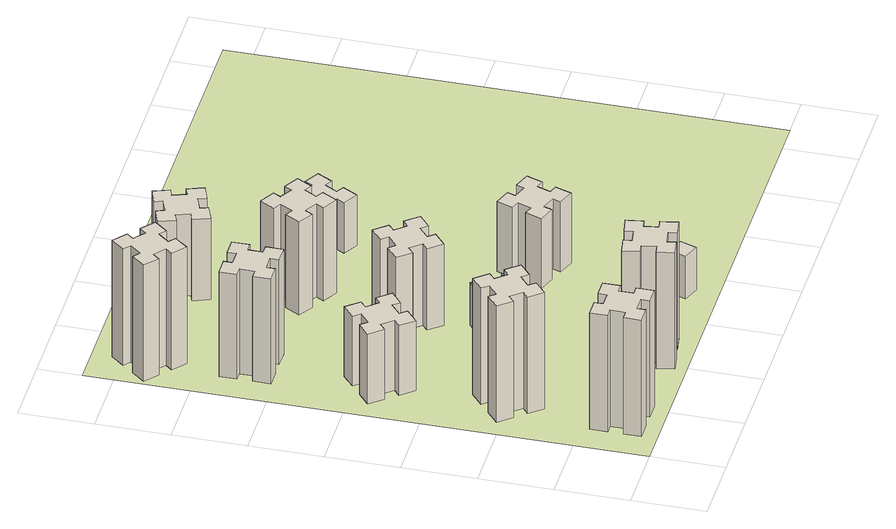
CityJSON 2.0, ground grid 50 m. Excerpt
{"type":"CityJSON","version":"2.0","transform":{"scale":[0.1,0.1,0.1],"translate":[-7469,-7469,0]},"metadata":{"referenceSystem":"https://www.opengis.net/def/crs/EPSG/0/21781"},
"CityObjects":{
"building1":{"type":"Building","attributes":{"class":"1000","function":"1000","usage":"1000","yearOfConstruction":2016,"roofType":"1000","measuredHeight":90,"storeysAboveGround":30,"storeysBelowGround":0},"geometry":[{"type":"Solid","lod":"1","boundaries":[[[[0,1,2,3,4,5,6,7,8,9,10,11,12,13,14,15,16,17,18,19]],[[17,16,20,21]],[[16,15,22,20]],[[15,14,23,22]],[[14,13,24,23]],[[13,12,25,24]],[[12,11,26,25]],[[11,10,27,26]],[[10,9,28,27]],[[9,8,29,28]],[[8,7,30,29]],[[7,6,31,30]],[[6,5,32,31]],[[5,4,33,32]],[[4,3,34,33]],[[3,2,35,34]],[[2,1,36,35]],[[1,0,37,36]],[[0,19,38,37]],[[19,18,39,38]],[[18,17,21,39]],[[24,25,26,27,28,29,30,31,32,33,34,35,36,37,38,39,21,20,22,23]]]]}]},
"building2":{"type":"Building","attributes":{"class":"1000","function":"1000","usage":"1000","yearOfConstruction":2016,"roofType":"1000","measuredHeight":90,"storeysAboveGround":30,"storeysBelowGround":0},"geometry":[{"type":"Solid","lod":"1","boundaries":[[[[40,41,42,43,44,45,46,47,48,49,50,51,52,53,54,55,56,57,58,59]],[[57,56,60,61]],[[56,55,62,60]],[[55,54,63,62]],[[54,53,64,63]],[[53,52,65,64]],[[52,51,66,65]],[[51,50,67,66]],[[50,49,68,67]],[[49,48,69,68]],[[48,47,70,69]],[[47,46,71,70]],[[46,45,72,71]],[[45,44,73,72]],[[44,43,74,73]],[[43,42,75,74]],[[42,41,76,75]],[[41,40,77,76]],[[40,59,78,77]],[[59,58,79,78]],[[58,57,61,79]],[[64,65,66,67,68,69,70,71,72,73,74,75,76,77,78,79,61,60,62,63]]]]}]},
"building3":{"type":"Building","attributes":{"class":"1000","function":"1000","usage":"1000","yearOfConstruction":2016,"roofType":"1000","measuredHeight":54,"storeysAboveGround":30,"storeysBelowGround":0},"geometry":[{"type":"Solid","lod":"1","boundaries":[[[[80,81,82,83,84,85,86,87,88,89,90,91,92,93,94,95,96,97,98,99]],[[97,96,100,101]],[[96,95,102,100]],[[95,94,103,102]],[[94,93,104,103]],[[93,92,105,104]],[[92,91,106,105]],[[91,90,107,106]],[[90,89,108,107]],[[89,88,109,108]],[[88,87,110,109]],[[87,86,111,110]],[[86,85,112,111]],[[85,84,113,112]],[[84,83,114,113]],[[83,82,115,114]],[[82,81,116,115]],[[81,80,117,116]],[[80,99,118,117]],[[99,98,119,118]],[[98,97,101,119]],[[104,105,106,107,108,109,110,111,112,113,114,115,116,117,118,119,101,100,102,103]]]]}]},
"building4":{"type":"Building","attributes":{"class":"1000","function":"1000","usage":"1000","yearOfConstruction":2016,"roofType":"1000","measuredHeight":81,"storeysAboveGround":30,"storeysBelowGround":0},"geometry":[{"type":"Solid","lod":"1","boundaries":[[[[120,121,122,123,124,125,126,127,128,129,130,131,132,133,134,135,136,137,138,139]],[[137,136,140,141]],[[136,135,142,140]],[[135,134,143,142]],[[134,133,144,143]],[[133,132,145,144]],[[132,131,146,145]],[[131,130,147,146]],[[130,129,148,147]],[[129,128,149,148]],[[128,127,150,149]],[[127,126,151,150]],[[126,125,152,151]],[[125,124,153,152]],[[124,123,154,153]],[[123,122,155,154]],[[122,121,156,155]],[[121,120,157,156]],[[120,139,158,157]],[[139,138,159,158]],[[138,137,141,159]],[[144,145,146,147,148,149,150,151,152,153,154,155,156,157,158,159,141,140,142,143]]]]}]},
"building5":{"type":"Building","attributes":{"class":"1000","function":"1000","usage":"1000","yearOfConstruction":2016,"roofType":"1000","measuredHeight":90,"storeysAboveGround":30,"storeysBelowGround":0},"geometry":[{"type":"Solid","lod":"1","boundaries":[[[[160,161,162,163,164,165,166,167,168,169,170,171,172,173,174,175,176,177,178,179]],[[177,176,180,181]],[[176,175,182,180]],[[175,174,183,182]],[[174,173,184,183]],[[173,172,185,184]],[[172,171,186,185]],[[171,170,187,186]],[[170,169,188,187]],[[169,168,189,188]],[[168,167,190,189]],[[167,166,191,190]],[[166,165,192,191]],[[165,164,193,192]],[[164,163,194,193]],[[163,162,195,194]],[[162,161,196,195]],[[161,160,197,196]],[[160,179,198,197]],[[179,178,199,198]],[[178,177,181,199]],[[184,185,186,187,188,189,190,191,192,193,194,195,196,197,198,199,181,180,182,183]]]]}]},
"building6":{"type":"Building","attributes":{"class":"1000","function":"1000","usage":"1000","yearOfConstruction":2016,"roofType":"1000","measuredHeight":90,"storeysAboveGround":30,"storeysBelowGround":0},"geometry":[{"type":"Solid","lod":"1","boundaries":[[[[200,201,202,203,204,205,206,207,208,209,210,211,212,213,214,215,216,217,218,219]],[[217,216,220,221]],[[216,215,222,220]],[[215,214,223,222]],[[214,213,224,223]],[[213,212,225,224]],[[212,211,226,225]],[[211,210,227,226]],[[210,209,228,227]],[[209,208,229,228]],[[208,207,230,229]],[[207,206,231,230]],[[206,205,232,231]],[[205,204,233,232]],[[204,203,234,233]],[[203,202,235,234]],[[202,201,236,235]],[[201,200,237,236]],[[200,219,238,237]],[[219,218,239,238]],[[218,217,221,239]],[[224,225,226,227,228,229,230,231,232,233,234,235,236,237,238,239,221,220,222,223]]]]}]},
"building7":{"type":"Building","attributes":{"class":"1000","function":"1000","usage":"1000","yearOfConstruction":2016,"roofType":"1000","measuredHeight":33,"storeysAboveGround":30,"storeysBelowGround":0},"geometry":[{"type":"Solid","lod":"1","boundaries":[[[[240,241,242,243,244,245,246,247,248,249,250,251,252,253,254,255,256,257,258,259]],[[257,256,260,261]],[[256,255,262,260]],[[255,254,263,262]],[[254,253,264,263]],[[253,252,265,264]],[[252,251,266,265]],[[251,250,267,266]],[[250,249,268,267]],[[249,248,269,268]],[[248,247,270,269]],[[247,246,271,270]],[[246,245,272,271]],[[245,244,273,272]],[[244,243,274,273]],[[243,242,275,274]],[[242,241,276,275]],[[241,240,277,276]],[[240,259,278,277]],[[259,258,279,278]],[[258,257,261,279]],[[264,265,266,267,268,269,270,271,272,273,274,275,276,277,278,279,261,260,262,263]]]]}]},
"building8":{"type":"Building","attributes":{"class":"1000","function":"1000","usage":"1000","yearOfConstruction":2016,"roofType":"1000","measuredHeight":63,"storeysAboveGround":30,"storeysBelowGround":0},"geometry":[{"type":"Solid","lod":"1","boundaries":[[[[280,281,282,283,284,285,286,287,288,289,290,291,292,293,294,295,296,297,298,299]],[[297,296,300,301]],[[296,295,302,300]],[[295,294,303,302]],[[294,293,304,303]],[[293,292,305,304]],[[292,291,306,305]],[[291,290,307,306]],[[290,289,308,307]],[[289,288,309,308]],[[288,287,310,309]],[[287,286,311,310]],[[286,285,312,311]],[[285,284,313,312]],[[284,283,314,313]],[[283,282,315,314]],[[282,281,316,315]],[[281,280,317,316]],[[280,299,318,317]],[[299,298,319,318]],[[298,297,301,319]],[[304,305,306,307,308,309,310,311,312,313,314,315,316,317,318,319,301,300,302,303]]]]}]},
"building9":{"type":"Building","attributes":{"class":"1000","function":"1000","usage":"1000","yearOfConstruction":2016,"roofType":"1000","measuredHeight":33,"storeysAboveGround":30,"storeysBelowGround":0},"geometry":[{"type":"Solid","lod":"1","boundaries":[[[[320,321,322,323,324,325,326,327,328,329,330,331,332,333,334,335,336,337,338,339]],[[337,336,340,341]],[[336,335,342,340]],[[335,334,343,342]],[[334,333,344,343]],[[333,332,345,344]],[[332,331,346,345]],[[331,330,347,346]],[[330,329,348,347]],[[329,328,349,348]],[[328,327,350,349]],[[327,326,351,350]],[[326,325,352,351]],[[325,324,353,352]],[[324,323,354,353]],[[323,322,355,354]],[[322,321,356,355]],[[321,320,357,356]],[[320,339,358,357]],[[339,338,359,358]],[[338,337,341,359]],[[344,345,346,347,348,349,350,351,352,353,354,355,356,357,358,359,341,340,342,343]]]]}]},
"building10":{"type":"Building","attributes":{"class":"1000","function":"1000","usage":"1000","yearOfConstruction":2016,"roofType":"1000","measuredHeight":72,"storeysAboveGround":30,"storeysBelowGround":0},"geometry":[{"type":"Solid","lod":"1","boundaries":[[[[360,361,362,363,364,365,366,367,368,369,370,371,372,373,374,375,376,377,378,379]],[[377,376,380,381]],[[376,375,382,380]],[[375,374,383,382]],[[374,373,384,383]],[[373,372,385,384]],[[372,371,386,385]],[[371,370,387,386]],[[370,369,388,387]],[[369,368,389,388]],[[368,367,390,389]],[[367,366,391,390]],[[366,365,392,391]],[[365,364,393,392]],[[364,363,394,393]],[[363,362,395,394]],[[362,361,396,395]],[[361,360,397,396]],[[360,379,398,397]],[[379,378,399,398]],[[378,377,381,399]],[[384,385,386,387,388,389,390,391,392,393,394,395,396,397,398,399,381,380,382,383]]]]}]},
"building11":{"type":"Building","attributes":{"class":"1000","function":"1000","usage":"1000","yearOfConstruction":2016,"roofType":"1000","measuredHeight":63,"storeysAboveGround":30,"storeysBelowGround":0},"geometry":[{"type":"Solid","lod":"1","boundaries":[[[[400,401,402,403,404,405,406,407,408,409,410,411,412,413,414,415,416,417,418,419]],[[417,416,420,421]],[[416,415,422,420]],[[415,414,423,422]],[[414,413,424,423]],[[413,412,425,424]],[[412,411,426,425]],[[411,410,427,426]],[[410,409,428,427]],[[409,408,429,428]],[[408,407,430,429]],[[407,406,431,430]],[[406,405,432,431]],[[405,404,433,432]],[[404,403,434,433]],[[403,402,435,434]],[[402,401,436,435]],[[401,400,437,436]],[[400,419,438,437]],[[419,418,439,438]],[[418,417,421,439]],[[424,425,426,427,428,429,430,431,432,433,434,435,436,437,438,439,421,420,422,423]]]]}]},
"building12":{"type":"Building","attributes":{"class":"1000","function":"1000","usage":"1000","yearOfConstruction":2016,"roofType":"1000","measuredHeight":54,"storeysAboveGround":30,"storeysBelowGround":0},"geometry":[{"type":"Solid","lod":"1","boundaries":[[[[440,441,442,443,444,445,446,447,448,449,450,451,452,453,454,455,456,457,458,459]],[[457,456,460,461]],[[456,455,462,460]],[[455,454,463,462]],[[454,453,464,463]],[[453,452,465,464]],[[452,451,466,465]],[[451,450,467,466]],[[450,449,468,467]],[[449,448,469,468]],[[448,447,470,469]],[[447,446,471,470]],[[446,445,472,471]],[[445,444,473,472]],[[444,443,474,473]],[[443,442,475,474]],[[442,441,476,475]],[[441,440,477,476]],[[440,459,478,477]],[[459,458,479,478]],[[458,457,461,479]],[[464,465,466,467,468,469,470,471,472,473,474,475,476,477,478,479,461,460,462,463]]]]}]},
"building13":{"type":"Building","attributes":{"class":"1000","function":"1000","usage":"1000","yearOfConstruction":2016,"roofType":"1000","measuredHeight":39,"storeysAboveGround":30,"storeysBelowGround":0},"geometry":[{"type":"Solid","lod":"1","boundaries":[[[[480,481,482,483,484,485,486,487,488,489,490,491,492,493,494,495,496,497,498,499]],[[497,496,500,501]],[[496,495,502,500]],[[495,494,503,502]],[[494,493,504,503]],[[493,492,505,504]],[[492,491,506,505]],[[491,490,507,506]],[[490,489,508,507]],[[489,488,509,508]],[[488,487,510,509]],[[487,486,511,510]],[[486,485,512,511]],[[485,484,513,512]],[[484,483,514,513]],[[483,482,515,514]],[[482,481,516,515]],[[481,480,517,516]],[[480,499,518,517]],[[499,498,519,518]],[[498,497,501,519]],[[504,505,506,507,508,509,510,511,512,513,514,515,516,517,518,519,501,500,502,503]]]]}]},
"landuse1":{"type":"LandUse","attributes":{"name":"plot1","function":"1010"},"geometry":[{"type":"MultiSurface","lod":"1","boundaries":[[[520,521,522,523]]]}]}
},
"vertices":[
[265,325,0],[265,225,0],[205,225,0],[205,105,0],[325,105,0],[325,165,0],[425,165,0],[425,105,0],[545,105,0],[545,225,0],[485,225,0],[485,325,0],[545,325,0],[545,445,0],[425,445,0],[425,385,0],[325,385,0],[325,445,0],[205,445,0],[205,325,0],[325,385,900],[325,445,900],[425,385,900],[425,445,900],[545,445,900],[545,325,900],[485,325,900],[485,225,900],[545,225,900],[545,105,900],[425,105,900],[425,165,900],[325,165,900],[325,105,900],[205,105,900],[205,225,900],[265,225,900],[265,325,900],[205,325,900],[205,445,900],
[492,1048,0],[427,1124,0],[473,1163,0],[396,1255,0],[304,1178,0],[343,1132,0],[266,1067,0],[228,1113,0],[136,1036,0],[213,944,0],[259,983,0],[323,906,0],[277,868,0],[354,776,0],[446,853,0],[408,899,0],[484,963,0],[523,917,0],[615,994,0],[538,1086,0],[484,963,900],[523,917,900],[408,899,900],[446,853,900],[354,776,900],[277,868,900],[323,906,900],[259,983,900],[213,944,900],[136,1036,900],[228,1113,900],[266,1067,900],[343,1132,900],[304,1178,900],[396,1255,900],[473,1163,900],[427,1124,900],[492,1048,900],[538,1086,900],[615,994,900],
[492,1888,0],[427,1964,0],[473,2003,0],[396,2095,0],[304,2018,0],[343,1972,0],[266,1907,0],[228,1953,0],[136,1876,0],[213,1784,0],[259,1823,0],[323,1746,0],[277,1708,0],[354,1616,0],[446,1693,0],[408,1739,0],[484,1803,0],[523,1757,0],[615,1834,0],[538,1926,0],[484,1803,540],[523,1757,540],[408,1739,540],[446,1693,540],[354,1616,540],[277,1708,540],[323,1746,540],[259,1823,540],[213,1784,540],[136,1876,540],[228,1953,540],[266,1907,540],[343,1972,540],[304,2018,540],[396,2095,540],[473,2003,540],[427,1964,540],[492,1888,540],[538,1926,540],[615,1834,540],
[485,2645,0],[485,2745,0],[545,2745,0],[545,2865,0],[425,2865,0],[425,2805,0],[325,2805,0],[325,2865,0],[205,2865,0],[205,2745,0],[265,2745,0],[265,2645,0],[205,2645,0],[205,2525,0],[325,2525,0],[325,2585,0],[425,2585,0],[425,2525,0],[545,2525,0],[545,2645,0],[425,2585,810],[425,2525,810],[325,2585,810],[325,2525,810],[205,2525,810],[205,2645,810],[265,2645,810],[265,2745,810],[205,2745,810],[205,2865,810],[325,2865,810],[325,2805,810],[425,2805,810],[425,2865,810],[545,2865,810],[545,2745,810],[485,2745,810],[485,2645,810],[545,2645,810],[545,2525,810],
[1085,158,0],[1184,176,0],[1194,117,0],[1312,137,0],[1291,256,0],[1232,245,0],[1215,344,0],[1274,354,0],[1253,472,0],[1135,451,0],[1145,392,0],[1047,375,0],[1037,434,0],[918,413,0],[939,295,0],[998,305,0],[1016,207,0],[957,197,0],[977,78,0],[1096,99,0],[1016,207,900],[957,197,900],[998,305,900],[939,295,900],[918,413,900],[1037,434,900],[1047,375,900],[1145,392,900],[1135,451,900],[1253,472,900],[1274,354,900],[1215,344,900],[1232,245,900],[1291,256,900],[1312,137,900],[1194,117,900],[1184,176,900],[1085,158,900],[1096,99,900],[977,78,900],
[384,3387,0],[308,3452,0],[346,3498,0],[254,3575,0],[177,3483,0],[223,3444,0],[159,3368,0],[113,3406,0],[36,3314,0],[128,3237,0],[166,3283,0],[243,3219,0],[204,3173,0],[296,3096,0],[373,3188,0],[327,3226,0],[392,3303,0],[438,3264,0],[515,3356,0],[423,3433,0],[392,3303,900],[438,3264,900],[327,3226,900],[373,3188,900],[296,3096,900],[204,3173,900],[243,3219,900],[166,3283,900],[128,3237,900],[36,3314,900],[113,3406,900],[159,3368,900],[223,3444,900],[177,3483,900],[254,3575,900],[346,3498,900],[308,3452,900],[384,3387,900],[423,3433,900],[515,3356,900],
[1083,1332,0],[1006,1267,0],[968,1313,0],[876,1236,0],[953,1144,0],[999,1183,0],[1063,1106,0],[1017,1068,0],[1094,976,0],[1186,1053,0],[1148,1099,0],[1224,1163,0],[1263,1117,0],[1355,1194,0],[1278,1286,0],[1232,1248,0],[1167,1324,0],[1213,1363,0],[1136,1455,0],[1044,1378,0],[1167,1324,330],[1213,1363,330],[1232,1248,330],[1278,1286,330],[1355,1194,330],[1263,1117,330],[1224,1163,330],[1148,1099,330],[1186,1053,330],[1094,976,330],[1017,1068,330],[1063,1106,330],[999,1183,330],[953,1144,330],[876,1236,330],[968,1313,330],[1006,1267,330],[1083,1332,330],[1044,1378,330],[1136,1455,330],
[1083,1972,0],[1006,1907,0],[968,1953,0],[876,1876,0],[953,1784,0],[999,1823,0],[1063,1746,0],[1017,1708,0],[1094,1616,0],[1186,1693,0],[1148,1739,0],[1224,1803,0],[1263,1757,0],[1355,1834,0],[1278,1926,0],[1232,1888,0],[1167,1964,0],[1213,2003,0],[1136,2095,0],[1044,2018,0],[1167,1964,630],[1213,2003,630],[1232,1888,630],[1278,1926,630],[1355,1834,630],[1263,1757,630],[1224,1803,630],[1148,1739,630],[1186,1693,630],[1094,1616,630],[1017,1708,630],[1063,1746,630],[999,1823,630],[953,1784,630],[876,1876,630],[968,1953,630],[1006,1907,630],[1083,1972,630],[1044,2018,630],[1136,2095,630],
[1669,460,0],[1635,366,0],[1579,387,0],[1537,274,0],[1650,233,0],[1671,289,0],[1765,255,0],[1744,199,0],[1857,157,0],[1898,270,0],[1842,291,0],[1876,385,0],[1932,364,0],[1973,477,0],[1860,518,0],[1840,462,0],[1746,496,0],[1767,552,0],[1654,593,0],[1613,480,0],[1746,496,330],[1767,552,330],[1840,462,330],[1860,518,330],[1973,477,330],[1932,364,330],[1876,385,330],[1842,291,330],[1898,270,330],[1857,157,330],[1744,199,330],[1765,255,330],[1671,289,330],[1650,233,330],[1537,274,330],[1579,387,330],[1635,366,330],[1669,460,330],[1613,480,330],[1654,593,330],
[1314,2666,0],[1227,2716,0],[1257,2768,0],[1153,2828,0],[1093,2724,0],[1145,2694,0],[1095,2607,0],[1043,2637,0],[983,2533,0],[1087,2473,0],[1117,2525,0],[1204,2475,0],[1174,2423,0],[1278,2363,0],[1338,2467,0],[1286,2497,0],[1336,2584,0],[1388,2554,0],[1448,2658,0],[1344,2718,0],[1336,2584,720],[1388,2554,720],[1286,2497,720],[1338,2467,720],[1278,2363,720],[1174,2423,720],[1204,2475,720],[1117,2525,720],[1087,2473,720],[983,2533,720],[1043,2637,720],[1095,2607,720],[1145,2694,720],[1093,2724,720],[1153,2828,720],[1257,2768,720],[1227,2716,720],[1314,2666,720],[1344,2718,720],[1448,2658,720],
[1125,3456,0],[1031,3422,0],[1010,3478,0],[897,3437,0],[939,3324,0],[995,3345,0],[1029,3251,0],[973,3230,0],[1014,3117,0],[1127,3159,0],[1106,3215,0],[1200,3249,0],[1220,3193,0],[1333,3234,0],[1292,3347,0],[1236,3326,0],[1202,3420,0],[1258,3440,0],[1217,3553,0],[1104,3512,0],[1202,3420,630],[1258,3440,630],[1236,3326,630],[1292,3347,630],[1333,3234,630],[1220,3193,630],[1200,3249,630],[1106,3215,630],[1127,3159,630],[1014,3117,630],[973,3230,630],[1029,3251,630],[995,3345,630],[939,3324,630],[897,3437,630],[1010,3478,630],[1031,3422,630],[1125,3456,630],[1104,3512,630],[1217,3553,630],
[1769,1300,0],[1735,1206,0],[1679,1227,0],[1637,1114,0],[1750,1073,0],[1771,1129,0],[1865,1095,0],[1844,1039,0],[1957,997,0],[1998,1110,0],[1942,1131,0],[1976,1225,0],[2032,1204,0],[2073,1317,0],[1960,1358,0],[1940,1302,0],[1846,1336,0],[1867,1392,0],[1754,1433,0],[1713,1320,0],[1846,1336,540],[1867,1392,540],[1940,1302,540],[1960,1358,540],[2073,1317,540],[2032,1204,540],[1976,1225,540],[1942,1131,540],[1998,1110,540],[1957,997,540],[1844,1039,540],[1865,1095,540],[1771,1129,540],[1750,1073,540],[1637,1114,540],[1679,1227,540],[1735,1206,540],[1769,1300,540],[1713,1320,540],[1754,1433,540],
[1826,2497,0],[1876,2584,0],[1928,2554,0],[1988,2658,0],[1884,2718,0],[1854,2666,0],[1767,2716,0],[1797,2768,0],[1693,2828,0],[1633,2724,0],[1685,2694,0],[1635,2607,0],[1583,2637,0],[1523,2533,0],[1627,2473,0],[1657,2525,0],[1744,2475,0],[1714,2423,0],[1818,2363,0],[1878,2467,0],[1744,2475,390],[1714,2423,390],[1657,2525,390],[1627,2473,390],[1523,2533,390],[1583,2637,390],[1635,2607,390],[1685,2694,390],[1633,2724,390],[1693,2828,390],[1797,2768,390],[1767,2716,390],[1854,2666,390],[1884,2718,390],[1988,2658,390],[1928,2554,390],[1876,2584,390],[1826,2497,390],[1878,2467,390],[1818,2363,390],
[5,3705,0],[3705,3705,0],[3705,5,0],[5,5,0]
]}
